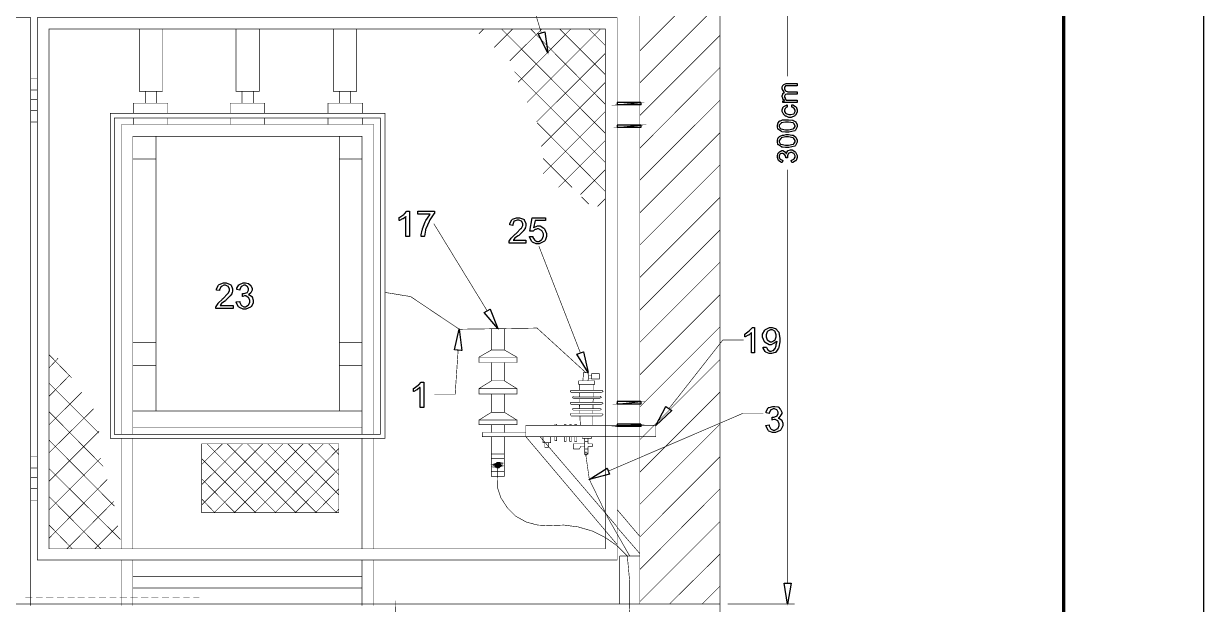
# Model space of a CAD drawing. Header units: metres. Extents: x -593 to 248, y 430 to 1024.
# Drawn here: x 164 to 248.3, y 618.5 to 660 of the extents above; entities that cross this region are included whole.
import ezdxf

# ---------------------------------------------------------------- set-up
doc = ezdxf.new("R2010")
doc.units = ezdxf.units.M
doc.header["$MEASUREMENT"] = 0
for name, color, linetype in [('C00-00-00-BLACK', 7, 'Continuous'), ('C00-7E-FF', 150, 'Continuous'), ('CFF-00-00', 1, 'Continuous'), ('CFF-7E-00', 30, 'Continuous')]:
    doc.layers.add(name, color=color, linetype=linetype)

msp = doc.modelspace()

# ---------------------------------------------------------------- linework, layer by layer
msp.add_line((248.297, 1023.566), (248.297, 429.566))
at = {"lineweight": 100}
msp.add_line((238.297, 1013.566), (238.297, 439.566), dxfattribs=at)
at = {"layer": 'C00-00-00-BLACK', "const_width": 0.0423}
for points in [[(208.031, 618.553), (208.031, 687.223)], [(213.755, 616.899), (213.755, 687.223)], [(208.031, 658.058), (213.755, 663.781)], [(208.031, 655.77), (213.755, 661.492)], [(155.481, 660.431), (164.514, 660.431), (164.514, 618.426)], [(173.931, 659.627), (173.931, 655.177), (172.278, 655.177), (172.278, 659.627)], [(180.845, 659.627), (180.845, 655.177), (179.188, 655.177), (179.188, 659.627)], [(187.797, 659.627), (187.797, 655.177), (186.143, 655.177), (186.143, 659.627)], [(196.537, 659.289), (196.876, 659.627)], [(197.638, 658.312), (198.952, 659.627)], [(205.57, 652.166), (198.148, 659.627)], [(198.74, 657.339), (201.032, 659.627)], [(199.334, 655.812), (203.109, 659.627)], [(199.971, 654.37), (205.231, 659.627)], [(205.57, 654.242), (200.226, 659.627)], [(205.57, 656.362), (202.305, 659.627)], [(205.57, 658.439), (204.382, 659.627)], [(208.031, 653.439), (213.755, 659.162)], [(200.649, 652.974), (205.57, 657.889)], [(208.031, 651.108), (213.755, 656.873)], [(164.514, 656.066), (164.982, 656.066)], [(205.57, 650.089), (199.079, 656.574)], [(200.989, 651.234), (205.57, 655.812)], [(164.514, 655.261), (164.982, 655.261)], [(172.701, 654.328), (172.701, 655.177)], [(173.507, 654.328), (173.507, 655.177)], [(179.614, 654.328), (179.614, 655.177)], [(180.418, 654.328), (180.418, 655.177)], [(186.569, 654.328), (186.569, 655.177)], [(187.374, 654.328), (187.374, 655.177)], [(164.514, 654.584), (164.982, 654.584)], [(171.851, 653.607), (171.851, 654.328), (174.312, 654.328), (174.312, 653.607)], [(178.764, 653.607), (178.764, 654.328), (181.225, 654.328), (181.225, 653.607)], [(185.763, 653.607), (185.763, 654.328), (188.223, 654.328), (188.223, 653.607)], [(208.031, 648.819), (213.755, 654.539)], [(164.514, 653.82), (164.982, 653.82)], [(171.851, 652.804), (171.851, 653.27)], [(174.312, 652.804), (174.312, 653.27)], [(178.764, 652.804), (178.764, 653.27)], [(181.225, 652.804), (181.225, 653.27)], [(185.763, 652.804), (185.763, 653.27)], [(188.223, 652.804), (188.223, 653.27)], [(201.117, 649.285), (205.57, 653.736)], [(164.514, 652.974), (164.982, 652.974)], [(189.028, 630.677), (189.028, 652.804), (171.004, 652.804), (171.004, 630.677)], [(205.57, 648.012), (200.69, 652.931)], [(188.182, 630.677), (188.182, 651.954), (171.809, 651.954), (171.809, 630.677)], [(173.466, 651.954), (173.466, 632.33)], [(186.569, 632.33), (186.569, 651.954)], [(202.217, 648.309), (205.57, 651.657)], [(208.031, 646.488), (213.755, 652.209)], [(173.466, 650.343), (171.809, 650.343)], [(188.182, 650.343), (186.569, 650.343)], [(203.194, 648.309), (201.117, 650.386)], [(208.031, 644.197), (213.755, 649.92)], [(203.789, 647.8), (205.57, 649.581)], [(204.382, 647.124), (203.873, 647.631)], [(205.017, 646.954), (205.57, 647.504)], [(208.031, 641.866), (213.755, 647.588)], [(208.031, 639.535), (213.755, 645.258)], [(208.031, 637.246), (213.755, 642.969)], [(208.031, 634.916), (213.755, 640.639)], [(208.031, 632.627), (213.755, 638.35)], [(173.466, 637.246), (171.809, 637.246)], [(188.182, 637.246), (186.569, 637.246)], [(197.426, 636.696), (196.537, 636.185)], [(199.249, 636.185), (198.36, 636.696)], [(167.441, 634.704), (165.83, 636.357)], [(165.83, 635.423), (166.467, 636.101)], [(173.466, 635.592), (171.809, 635.592)], [(188.182, 635.592), (186.569, 635.592)], [(198.36, 635.805), (198.36, 634.491), (197.426, 634.491), (197.426, 635.805)], [(208.031, 630.295), (213.755, 636.015)], [(208.031, 618.553), (208.031, 635.889)], [(165.83, 633.389), (167.314, 634.916)], [(204, 634.873), (203.959, 634.491)], [(204.339, 634.957), (204.339, 635.085), (204, 635.085), (204, 634.873)], [(204.382, 634.873), (204.339, 634.957)], [(169.394, 630.761), (165.83, 634.323)], [(197.426, 634.491), (196.537, 633.939)], [(199.249, 633.939), (198.36, 634.491)], [(203.704, 633.812), (203.704, 634.235)], [(204, 634.491), (204.339, 634.491), (204.339, 634.577)], [(204.382, 634.661), (204.339, 634.577)], [(204.721, 633.812), (204.721, 634.235)], [(165.83, 631.354), (168.163, 633.685)], [(198.36, 633.558), (198.36, 632.245), (197.426, 632.245), (197.426, 633.558)], [(203.109, 633.812), (203.098, 633.812), (203.067, 633.75), (203.067, 633.728), (203.067, 633.718), (203.098, 633.685), (203.109, 633.685)], [(205.316, 633.812), (203.109, 633.812)], [(203.109, 633.642), (205.316, 633.642)], [(203.278, 633.389), (203.267, 633.389), (203.237, 633.325), (203.237, 633.303), (203.237, 633.294), (203.267, 633.262), (203.278, 633.262)], [(205.188, 633.346), (203.278, 633.346)], [(203.278, 633.219), (205.188, 633.219)], [(203.747, 633.346), (203.704, 633.642)], [(203.747, 632.966), (203.747, 633.219)], [(204.678, 632.966), (204.721, 633.219)], [(204.721, 633.346), (204.721, 633.642)], [(205.188, 633.262), (205.209, 633.262), (205.274, 633.294), (205.274, 633.303), (205.274, 633.325), (205.209, 633.389), (205.188, 633.389)], [(205.316, 633.685), (205.337, 633.685), (205.4, 633.718), (205.4, 633.728), (205.4, 633.75), (205.337, 633.812), (205.316, 633.812)], [(208.031, 627.962), (213.755, 633.685)], [(165.83, 629.362), (169.009, 632.5)], [(169.69, 628.388), (165.83, 632.288)], [(188.182, 632.33), (171.809, 632.33)], [(197.426, 632.245), (196.537, 631.693)], [(199.249, 631.693), (198.36, 632.245)], [(203.109, 632.966), (203.098, 632.966), (203.067, 632.902), (203.067, 632.88), (203.067, 632.871), (203.098, 632.838), (203.109, 632.838)], [(203.109, 632.158), (203.098, 632.158), (203.067, 632.096), (203.067, 632.074), (203.067, 632.064), (203.098, 632.031), (203.109, 632.031)], [(205.316, 632.966), (203.109, 632.966)], [(203.109, 632.796), (205.316, 632.796)], [(205.316, 632.158), (203.109, 632.158)], [(203.278, 632.541), (203.267, 632.541), (203.237, 632.479), (203.237, 632.457), (203.237, 632.448), (203.267, 632.414), (203.278, 632.414)], [(205.188, 632.5), (203.278, 632.5)], [(203.278, 632.373), (205.188, 632.373)], [(203.747, 632.5), (203.704, 632.796)], [(203.747, 632.5), (203.747, 632.796)], [(203.747, 632.158), (203.747, 632.373)], [(204.678, 632.5), (204.678, 632.796)], [(204.678, 632.158), (204.678, 632.373)], [(204.721, 632.5), (204.721, 632.796)], [(205.188, 632.414), (205.209, 632.414), (205.274, 632.448), (205.274, 632.457), (205.274, 632.479), (205.209, 632.541), (205.188, 632.541)], [(205.316, 632.838), (205.337, 632.838), (205.4, 632.871), (205.4, 632.88), (205.4, 632.902), (205.337, 632.966), (205.316, 632.966)], [(205.316, 632.031), (205.337, 632.031), (205.4, 632.064), (205.4, 632.074), (205.4, 632.096), (205.337, 632.158), (205.316, 632.158)], [(197.426, 630.804), (197.426, 631.354)], [(198.36, 631.354), (198.36, 630.804)], [(202.09, 631.312), (202.09, 631.396), (201.963, 631.396), (201.963, 631.312)], [(202.771, 631.312), (202.771, 631.354), (202.643, 631.354), (202.643, 631.312)], [(203.151, 631.312), (203.151, 631.354), (203.025, 631.354), (203.025, 631.312)], [(203.109, 631.989), (205.316, 631.989)], [(203.533, 631.312), (203.533, 631.354), (203.364, 631.354), (203.364, 631.312)], [(203.789, 631.312), (203.747, 631.989)], [(204.678, 631.312), (204.678, 631.989)], [(208.031, 625.673), (213.755, 631.396)], [(165.83, 627.327), (169.394, 630.888)], [(188.182, 631.184), (171.809, 631.184)], [(198.36, 630.507), (198.36, 627.666), (197.426, 627.666), (197.426, 630.507)], [(199.887, 631.312), (199.887, 630.507)], [(199.887, 631.312), (207.223, 631.312)], [(199.887, 630.507), (206.416, 622.792)], [(205.613, 630.507), (199.887, 630.507)], [(201.963, 630.507), (200.479, 630.507)], [(200.905, 630.507), (206.416, 624.062)], [(201.963, 630.507), (201.963, 630.211), (202.09, 630.211), (202.09, 630.507)], [(202.09, 630.507), (202.347, 630.507)], [(202.475, 630.507), (202.643, 630.507)], [(202.643, 630.507), (202.643, 630.165), (202.771, 630.165), (202.771, 630.507)], [(202.771, 630.507), (203.025, 630.507)], [(203.025, 630.507), (203.025, 630.165), (203.151, 630.165), (203.151, 630.507)], [(203.151, 630.507), (203.364, 630.507)], [(203.364, 630.507), (203.364, 630.165), (203.533, 630.165), (203.533, 630.507)], [(203.533, 630.507), (203.574, 630.507)], [(203.916, 630.507), (203.916, 630.381)], [(204.593, 630.381), (204.593, 630.507)], [(207.223, 631.312), (209.174, 631.312), (209.174, 630.507), (205.613, 630.507)], [(170.495, 625.546), (165.83, 630.254)], [(171.004, 630.381), (171.004, 622.495)], [(171.809, 630.381), (171.809, 622.495)], [(176.73, 629.955), (176.73, 629.996)], [(176.73, 628.515), (178.214, 629.996)], [(176.73, 627.073), (179.656, 629.996)], [(176.73, 625.63), (181.098, 629.996)], [(182.03, 625.08), (177.111, 629.996)], [(177.619, 625.08), (182.54, 629.996)], [(183.472, 625.08), (178.553, 629.996)], [(179.06, 625.08), (183.983, 629.996)], [(184.914, 625.08), (179.995, 629.996)], [(180.503, 625.08), (185.424, 629.996)], [(186.356, 625.08), (181.437, 629.996)], [(181.987, 625.08), (186.528, 629.658)], [(186.528, 626.354), (182.879, 629.996)], [(186.528, 627.793), (184.363, 629.996)], [(186.528, 629.234), (185.806, 629.996)], [(188.182, 622.495), (188.182, 630.381)], [(189.028, 622.495), (189.028, 630.381)], [(203.278, 629.828), (203.278, 629.996)], [(203.278, 629.996), (204.086, 629.996)], [(203.278, 629.828), (203.278, 629.616)], [(203.704, 629.616), (203.832, 629.828)], [(203.832, 629.828), (204.086, 629.828)], [(203.916, 630.381), (204.593, 630.381)], [(204.339, 629.996), (204.339, 630.381), (204.086, 630.381), (204.086, 629.277), (204.339, 629.277), (204.339, 629.785)], [(204.086, 630.165), (204.339, 630.165)], [(204.339, 629.996), (204.635, 629.996)], [(204.635, 629.785), (204.339, 629.785)], [(204.635, 629.996), (204.635, 629.785)], [(164.514, 629.066), (164.982, 629.066)], [(165.83, 625.293), (169.52, 628.98)], [(180.587, 625.08), (176.73, 628.938)], [(198.36, 629.277), (197.426, 629.277)], [(198.36, 628.938), (197.426, 628.938)], [(203.278, 629.616), (203.704, 629.616)], [(204.086, 629.616), (204.339, 629.616)], [(208.031, 623.343), (213.755, 629.066)], [(164.514, 628.261), (164.982, 628.261)], [(170.92, 623.173), (165.83, 628.218)], [(183.429, 625.08), (186.528, 628.218)], [(198.36, 628.005), (197.426, 628.005)], [(164.514, 627.58), (164.982, 627.58)], [(165.83, 623.257), (169.986, 627.454)], [(179.103, 625.08), (176.73, 627.496)], [(164.514, 626.818), (164.982, 626.818)], [(184.872, 625.08), (186.528, 626.777)], [(208.031, 621.011), (213.755, 626.777)], [(164.514, 625.969), (164.982, 625.969)], [(169.52, 622.495), (165.83, 626.226)], [(167.102, 622.495), (170.452, 625.886)], [(177.662, 625.08), (176.73, 626.055)], [(186.313, 625.08), (186.528, 625.334)], [(206.416, 625.293), (208.031, 623.384)], [(167.484, 622.495), (165.83, 624.192)], [(169.094, 622.495), (170.751, 624.149)], [(206.416, 624.02), (208.031, 622.156)], [(206.416, 624.02), (208.031, 622.156)], [(208.031, 618.722), (213.755, 624.445)], [(210.149, 618.553), (213.755, 622.115)], [(164.982, 621.689), (206.416, 621.689)], [(171.004, 621.689), (171.004, 618.426)], [(171.809, 621.689), (171.809, 618.426)], [(188.182, 618.426), (188.182, 621.689)], [(189.028, 618.426), (189.028, 621.689)], [(206.588, 621.986), (206.588, 618.553)], [(208.031, 621.986), (206.588, 621.986)], [(207.181, 616.562), (207.307, 618.342), (207.307, 620.165), (207.139, 621.986)], [(171.809, 620.503), (188.182, 620.503)], [(171.809, 619.697), (188.182, 619.697)], [(212.483, 618.553), (213.755, 619.823)], [(164.134, 619.019), (164.641, 619.019)], [(164.899, 619.019), (165.364, 619.019)], [(165.618, 619.019), (166.126, 619.019)], [(166.383, 619.019), (166.89, 619.019)], [(167.145, 619.019), (167.652, 619.019)], [(167.867, 619.019), (168.375, 619.019)], [(168.629, 619.019), (169.139, 619.019)], [(169.394, 619.019), (169.901, 619.019)], [(170.156, 619.019), (170.624, 619.019)], [(170.878, 619.019), (171.386, 619.019)], [(171.64, 619.019), (172.15, 619.019)], [(172.405, 619.019), (172.912, 619.019)], [(173.124, 619.019), (173.635, 619.019)], [(173.889, 619.019), (174.397, 619.019)], [(174.651, 619.019), (175.16, 619.019)], [(175.416, 619.019), (175.881, 619.019)], [(176.135, 619.019), (176.561, 619.019)], [(97.421, 618.553), (213.755, 618.553)], [(206.588, 618.553), (208.031, 618.553)]]:
    msp.add_lwpolyline(points, dxfattribs=at)
for points in [[(206.416, 621.689), (164.982, 621.689), (164.982, 660.431), (206.416, 660.431), (206.416, 621.689)], [(205.57, 622.495), (165.83, 622.495), (165.83, 659.627), (205.57, 659.627), (205.57, 622.495)], [(206.416, 654.201), (208.115, 654.37), (208.115, 654.201), (206.416, 654.201)], [(206.416, 654.37), (206.416, 654.201), (208.115, 654.37), (206.416, 654.37)], [(189.835, 653.607), (170.197, 653.607), (170.197, 630.381), (189.835, 630.381), (189.835, 653.607)], [(170.495, 630.677), (170.495, 653.27), (189.496, 653.27), (189.496, 630.677), (170.495, 630.677)], [(206.416, 652.592), (208.115, 652.761), (208.115, 652.592), (206.416, 652.592)], [(206.416, 652.761), (206.416, 652.592), (208.115, 652.761), (206.416, 652.761)], [(197.426, 636.696), (197.426, 638.22), (198.36, 638.22), (198.36, 636.696), (197.426, 636.696)], [(199.249, 635.805), (196.537, 635.805), (196.537, 636.185), (199.249, 636.185), (199.249, 635.805)], [(204.593, 634.873), (204.382, 634.873), (204.382, 634.661), (204.593, 634.661), (204.593, 634.873)], [(205.147, 634.619), (204.593, 634.619), (204.593, 635), (205.147, 635), (205.147, 634.619)], [(199.249, 633.939), (199.249, 633.558), (196.537, 633.558), (196.537, 633.939), (199.249, 633.939)], [(203.66, 634.235), (204.805, 634.235), (204.805, 634.491), (203.66, 634.491), (203.66, 634.235)], [(206.416, 632.838), (208.115, 633.007), (208.115, 632.838), (206.416, 632.838)], [(206.416, 633.007), (206.416, 632.838), (208.115, 633.007), (206.416, 633.007)], [(196.537, 631.693), (199.249, 631.693), (199.249, 631.354), (196.537, 631.354), (196.537, 631.693)], [(206.416, 631.227), (208.115, 631.396), (208.115, 631.227), (206.416, 631.227)], [(206.416, 631.396), (206.416, 631.227), (208.115, 631.396), (206.416, 631.396)], [(196.79, 630.804), (196.79, 630.507), (199.887, 630.507), (199.887, 630.804), (196.79, 630.804)], [(201.667, 630.507), (201.117, 630.507), (201.117, 630.081), (201.667, 630.081), (201.667, 630.507)], [(186.528, 625.08), (176.73, 625.08), (176.73, 629.996), (186.528, 629.996), (186.528, 625.08)], [(201.498, 630.081), (201.244, 630.081), (201.244, 629.742), (201.498, 629.742), (201.498, 630.081)], [(204.296, 629.277), (204.296, 629.309), (204.201, 629.403), (204.17, 629.403), (204.148, 629.403), (204.086, 629.309), (204.086, 629.277), (204.086, 629.256), (204.148, 629.193), (204.17, 629.193), (204.201, 629.193), (204.296, 629.256), (204.296, 629.277)], [(198.064, 628.557), (197.722, 628.515), (198.064, 628.515), (198.064, 628.557)], [(198.064, 628.472), (197.722, 628.43), (198.064, 628.43), (198.064, 628.472)], [(198.064, 628.43), (197.722, 628.388), (198.064, 628.388), (198.064, 628.43)], [(198.064, 628.515), (197.722, 628.472), (198.064, 628.472), (198.064, 628.515)], [(198.021, 628.6), (197.722, 628.557), (198.064, 628.557), (198.021, 628.6)], [(198.064, 628.388), (197.765, 628.345), (198.021, 628.345), (198.064, 628.388)], [(198.021, 628.641), (197.765, 628.6), (198.021, 628.6), (198.021, 628.641)], [(198.021, 628.345), (197.807, 628.304), (197.978, 628.304), (198.021, 628.345)], [(197.765, 628.6), (198.021, 628.6), (197.722, 628.557), (197.765, 628.6)], [(197.722, 628.388), (198.064, 628.388), (197.765, 628.345), (197.722, 628.388)], [(197.722, 628.472), (197.722, 628.43), (197.849, 628.304), (197.891, 628.304), (197.945, 628.304), (198.106, 628.43), (198.106, 628.472), (198.106, 628.526), (197.945, 628.684), (197.891, 628.684), (197.849, 628.684), (197.722, 628.526), (197.722, 628.472)], [(197.722, 628.557), (198.064, 628.557), (197.722, 628.557)], [(198.064, 628.557), (197.722, 628.557), (197.765, 628.557), (198.064, 628.557)], [(197.722, 628.557), (197.765, 628.557), (198.064, 628.557), (197.722, 628.557)], [(197.722, 628.557), (198.064, 628.557), (197.722, 628.557)], [(197.722, 628.557), (198.064, 628.557), (197.722, 628.515), (197.722, 628.557)], [(197.722, 628.515), (198.064, 628.515), (197.722, 628.515)], [(198.064, 628.515), (197.722, 628.515), (197.765, 628.515), (198.064, 628.515)], [(197.722, 628.515), (198.064, 628.515), (197.722, 628.472), (197.722, 628.515)], [(197.722, 628.472), (198.064, 628.472), (197.722, 628.472)], [(198.064, 628.472), (197.722, 628.472), (197.765, 628.472), (198.064, 628.472)], [(197.722, 628.472), (197.765, 628.472), (198.064, 628.472), (197.722, 628.472)], [(197.722, 628.472), (198.064, 628.472), (197.722, 628.472)], [(197.722, 628.472), (198.064, 628.472), (197.722, 628.43), (197.722, 628.472)], [(197.722, 628.43), (198.064, 628.43), (197.722, 628.43)], [(198.064, 628.43), (197.722, 628.43), (197.765, 628.43), (198.064, 628.43)], [(197.722, 628.43), (198.064, 628.43), (197.722, 628.388), (197.722, 628.43)], [(197.722, 628.388), (198.064, 628.388), (197.722, 628.388)], [(198.064, 628.388), (197.722, 628.388), (197.765, 628.388), (198.064, 628.388)], [(197.722, 628.388), (197.765, 628.388), (198.064, 628.388), (197.722, 628.388)], [(197.722, 628.388), (198.064, 628.388), (197.722, 628.388)], [(197.807, 628.641), (198.021, 628.641), (197.765, 628.6), (197.807, 628.641)], [(197.765, 628.6), (198.021, 628.6), (197.765, 628.6)], [(198.021, 628.6), (197.765, 628.6), (197.807, 628.6), (198.021, 628.6)], [(197.765, 628.6), (197.807, 628.6), (198.021, 628.6), (197.765, 628.6)], [(197.765, 628.6), (198.021, 628.6), (197.765, 628.6)], [(197.765, 628.345), (198.021, 628.345), (197.765, 628.345)], [(198.021, 628.345), (197.765, 628.345), (197.807, 628.345), (198.021, 628.345)], [(197.765, 628.345), (197.807, 628.345), (198.021, 628.345), (197.765, 628.345)], [(197.765, 628.345), (198.021, 628.345), (197.765, 628.345)], [(197.807, 628.345), (198.021, 628.345), (197.765, 628.345), (197.807, 628.345)], [(197.849, 628.641), (197.937, 628.641), (197.807, 628.641), (197.849, 628.641)], [(197.937, 628.641), (197.807, 628.641), (197.978, 628.641), (197.937, 628.641)], [(197.807, 628.641), (197.978, 628.641), (197.807, 628.641)], [(197.978, 628.641), (197.807, 628.641), (197.849, 628.641), (197.978, 628.641)], [(197.807, 628.641), (197.978, 628.641), (197.807, 628.641)], [(197.978, 628.641), (197.807, 628.641), (198.021, 628.641), (197.978, 628.641)], [(197.807, 628.345), (197.849, 628.345), (198.021, 628.345), (197.807, 628.345)], [(197.807, 628.345), (198.021, 628.345), (197.807, 628.304), (197.807, 628.345)], [(197.807, 628.304), (197.978, 628.304), (197.807, 628.304)], [(197.978, 628.304), (197.807, 628.304), (197.849, 628.304), (197.978, 628.304)], [(197.807, 628.304), (197.978, 628.304), (197.849, 628.304), (197.807, 628.304)], [(197.849, 628.641), (197.937, 628.641), (197.849, 628.641)], [(197.937, 628.641), (197.849, 628.641), (197.891, 628.641), (197.937, 628.641)], [(197.849, 628.641), (197.891, 628.641), (197.937, 628.641), (197.849, 628.641)], [(197.849, 628.641), (197.937, 628.641), (197.891, 628.641), (197.849, 628.641)], [(197.978, 628.304), (197.849, 628.304), (197.937, 628.304), (197.978, 628.304)], [(197.849, 628.304), (197.937, 628.304), (197.849, 628.304)], [(197.937, 628.304), (197.849, 628.304), (197.891, 628.304), (197.937, 628.304)], [(197.891, 628.304), (197.937, 628.304), (197.849, 628.304), (197.891, 628.304)], [(197.891, 628.641), (197.937, 628.641), (197.978, 628.641), (197.891, 628.641)], [(197.937, 628.304), (197.891, 628.304), (197.937, 628.304), (197.937, 628.304)], [(197.891, 628.304), (197.937, 628.304), (197.937, 628.304), (197.891, 628.304)], [(190.555, 616.899), (190.639, 616.899), (190.555, 618.385), (190.555, 616.899)]]:
    msp.add_lwpolyline(points, close=True, dxfattribs=at)
at = {"layer": 'C00-00-00-BLACK'}
for points in [[(206.416, 654.37), (206.416, 654.201), (208.115, 654.37), (206.416, 654.37)], [(206.416, 654.201), (208.115, 654.37), (208.115, 654.201), (206.416, 654.201)], [(206.416, 652.761), (206.416, 652.592), (208.115, 652.761), (206.416, 652.761)], [(206.416, 652.592), (208.115, 652.761), (208.115, 652.592), (206.416, 652.592)], [(206.416, 633.007), (206.416, 632.838), (208.115, 633.007), (206.416, 633.007)], [(206.416, 632.838), (208.115, 633.007), (208.115, 632.838), (206.416, 632.838)], [(206.416, 631.396), (206.416, 631.227), (208.115, 631.396), (206.416, 631.396)], [(206.416, 631.227), (208.115, 631.396), (208.115, 631.227), (206.416, 631.227)], [(197.765, 628.6), (198.021, 628.6), (197.722, 628.557), (197.765, 628.6)], [(198.021, 628.6), (197.722, 628.557), (198.064, 628.557), (198.021, 628.6)], [(197.722, 628.557), (198.064, 628.557), (197.722, 628.557)], [(198.064, 628.557), (197.722, 628.557), (197.765, 628.557), (198.064, 628.557)], [(197.722, 628.557), (197.765, 628.557), (198.064, 628.557), (197.722, 628.557)], [(197.722, 628.557), (198.064, 628.557), (197.722, 628.557)], [(197.722, 628.557), (198.064, 628.557), (197.722, 628.515), (197.722, 628.557)], [(198.064, 628.557), (197.722, 628.515), (198.064, 628.515), (198.064, 628.557)], [(197.722, 628.515), (198.064, 628.515), (197.722, 628.515)], [(198.064, 628.515), (197.722, 628.515), (197.765, 628.515), (198.064, 628.515)], [(197.722, 628.515), (198.064, 628.515), (197.722, 628.472), (197.722, 628.515)], [(198.064, 628.515), (197.722, 628.472), (198.064, 628.472), (198.064, 628.515)], [(197.722, 628.472), (198.064, 628.472), (197.722, 628.472)], [(198.064, 628.472), (197.722, 628.472), (197.765, 628.472), (198.064, 628.472)], [(197.722, 628.472), (197.765, 628.472), (198.064, 628.472), (197.722, 628.472)], [(197.722, 628.472), (198.064, 628.472), (197.722, 628.472)], [(197.722, 628.472), (198.064, 628.472), (197.722, 628.43), (197.722, 628.472)], [(198.064, 628.472), (197.722, 628.43), (198.064, 628.43), (198.064, 628.472)], [(197.722, 628.43), (198.064, 628.43), (197.722, 628.43)], [(198.064, 628.43), (197.722, 628.43), (197.765, 628.43), (198.064, 628.43)], [(197.722, 628.43), (198.064, 628.43), (197.722, 628.388), (197.722, 628.43)], [(198.064, 628.43), (197.722, 628.388), (198.064, 628.388), (198.064, 628.43)], [(197.722, 628.388), (198.064, 628.388), (197.722, 628.388)], [(198.064, 628.388), (197.722, 628.388), (197.765, 628.388), (198.064, 628.388)], [(197.722, 628.388), (197.765, 628.388), (198.064, 628.388), (197.722, 628.388)], [(197.722, 628.388), (198.064, 628.388), (197.722, 628.388)], [(197.722, 628.388), (198.064, 628.388), (197.765, 628.345), (197.722, 628.388)], [(197.807, 628.641), (198.021, 628.641), (197.765, 628.6), (197.807, 628.641)], [(198.021, 628.641), (197.765, 628.6), (198.021, 628.6), (198.021, 628.641)], [(197.765, 628.6), (198.021, 628.6), (197.765, 628.6)], [(198.021, 628.6), (197.765, 628.6), (197.807, 628.6), (198.021, 628.6)], [(197.765, 628.6), (197.807, 628.6), (198.021, 628.6), (197.765, 628.6)], [(197.765, 628.6), (198.021, 628.6), (197.765, 628.6)], [(198.064, 628.388), (197.765, 628.345), (198.021, 628.345), (198.064, 628.388)], [(197.765, 628.345), (198.021, 628.345), (197.765, 628.345)], [(198.021, 628.345), (197.765, 628.345), (197.807, 628.345), (198.021, 628.345)], [(197.765, 628.345), (197.807, 628.345), (198.021, 628.345), (197.765, 628.345)], [(197.765, 628.345), (198.021, 628.345), (197.765, 628.345)], [(197.807, 628.345), (198.021, 628.345), (197.765, 628.345), (197.807, 628.345)], [(197.849, 628.641), (197.937, 628.641), (197.807, 628.641), (197.849, 628.641)], [(197.937, 628.641), (197.807, 628.641), (197.978, 628.641), (197.937, 628.641)], [(197.807, 628.641), (197.978, 628.641), (197.807, 628.641)], [(197.978, 628.641), (197.807, 628.641), (197.849, 628.641), (197.978, 628.641)], [(197.807, 628.641), (197.978, 628.641), (197.807, 628.641)], [(197.978, 628.641), (197.807, 628.641), (198.021, 628.641), (197.978, 628.641)], [(197.807, 628.345), (197.849, 628.345), (198.021, 628.345), (197.807, 628.345)], [(197.807, 628.345), (198.021, 628.345), (197.807, 628.304), (197.807, 628.345)], [(198.021, 628.345), (197.807, 628.304), (197.978, 628.304), (198.021, 628.345)], [(197.807, 628.304), (197.978, 628.304), (197.807, 628.304)], [(197.978, 628.304), (197.807, 628.304), (197.849, 628.304), (197.978, 628.304)], [(197.807, 628.304), (197.978, 628.304), (197.849, 628.304), (197.807, 628.304)], [(197.849, 628.641), (197.937, 628.641), (197.849, 628.641)], [(197.937, 628.641), (197.849, 628.641), (197.891, 628.641), (197.937, 628.641)], [(197.849, 628.641), (197.891, 628.641), (197.937, 628.641), (197.849, 628.641)], [(197.849, 628.641), (197.937, 628.641), (197.891, 628.641), (197.849, 628.641)], [(197.978, 628.304), (197.849, 628.304), (197.937, 628.304), (197.978, 628.304)], [(197.849, 628.304), (197.937, 628.304), (197.849, 628.304)], [(197.937, 628.304), (197.849, 628.304), (197.891, 628.304), (197.937, 628.304)], [(197.891, 628.304), (197.937, 628.304), (197.849, 628.304), (197.891, 628.304)], [(197.891, 628.641), (197.937, 628.641), (197.978, 628.641), (197.891, 628.641)], [(197.937, 628.304), (197.891, 628.304), (197.937, 628.304), (197.937, 628.304)], [(197.891, 628.304), (197.937, 628.304), (197.937, 628.304), (197.891, 628.304)]]:
    msp.add_lwpolyline(points, close=True, dxfattribs=at)
at = {"layer": 'C00-7E-FF', "const_width": 0.0423}
for points in [[(218.59, 685.739), (218.59, 656.235)], [(200.989, 659.373), (199.464, 664.331), (197.937, 664.331)], [(218.59, 620.036), (218.59, 649.581)], [(197.129, 639.492), (193.312, 645.724)], [(203.789, 636.484), (200.821, 644.113)], [(210.108, 632.5), (213.967, 637.415), (215.452, 637.415)], [(195.053, 636.696), (194.838, 633.516), (193.354, 633.516)], [(205.782, 628.046), (215.368, 632.158), (216.852, 632.158)], [(214.306, 618.553), (219.098, 618.553)]]:
    msp.add_lwpolyline(points, dxfattribs=at)
for points in [[(201.244, 659.416), (201.455, 657.931), (200.776, 659.289), (201.244, 659.416)], [(197.341, 639.619), (197.891, 638.22), (196.918, 639.366), (197.341, 639.619)], [(194.796, 636.696), (195.137, 638.177), (195.306, 636.653), (194.796, 636.696)], [(204, 636.569), (204.339, 635.085), (203.533, 636.4), (204, 636.569)], [(210.319, 632.373), (209.174, 631.312), (209.895, 632.669), (210.319, 632.373)], [(205.866, 627.835), (204.425, 627.454), (205.697, 628.261), (205.866, 627.835)], [(218.336, 620.036), (218.845, 620.036), (218.59, 618.553), (218.336, 620.036)]]:
    msp.add_lwpolyline(points, close=True, dxfattribs=at)
at = {"layer": 'C00-7E-FF'}
for points in [[(201.244, 659.416), (201.455, 657.931), (200.776, 659.289), (201.244, 659.416)], [(197.341, 639.619), (197.891, 638.22), (196.918, 639.366), (197.341, 639.619)], [(194.796, 636.696), (195.137, 638.177), (195.306, 636.653), (194.796, 636.696)], [(204, 636.569), (204.339, 635.085), (203.533, 636.4), (204, 636.569)], [(210.319, 632.373), (209.174, 631.312), (209.895, 632.669), (210.319, 632.373)], [(205.866, 627.835), (204.425, 627.454), (205.697, 628.261), (205.866, 627.835)], [(218.336, 620.036), (218.845, 620.036), (218.59, 618.553), (218.336, 620.036)]]:
    msp.add_lwpolyline(points, close=True, dxfattribs=at)
at = {"layer": 'CFF-00-00', "const_width": 0.0423}
for points in [[(195.137, 638.177), (191.658, 640.511), (189.835, 640.808)], [(204.17, 635.085), (200.69, 638.262), (195.095, 638.177)], [(204.17, 629.234), (204.425, 627.454), (205.782, 624.657), (207.307, 621.986)], [(197.891, 628.472), (197.849, 626.904), (198.106, 626.139), (198.572, 625.419), (199.165, 624.827), (199.929, 624.404), (200.733, 624.192), (201.54, 624.149)], [(207.139, 621.986), (206.416, 622.708), (205.57, 623.3), (204.635, 623.766), (203.617, 624.062), (202.602, 624.192), (201.54, 624.149)]]:
    msp.add_lwpolyline(points, dxfattribs=at)
at = {"layer": 'CFF-7E-00'}
for points in [[(219.268, 654.37), (218.252, 654.37), (218.252, 654.498), (218.379, 654.498), (218.368, 654.508), (218.261, 654.618), (218.252, 654.627), (218.252, 654.681), (218.209, 654.8), (218.209, 654.838), (218.209, 654.838), (218.252, 654.966), (218.252, 655.007), (218.261, 655.019), (218.348, 655.093), (218.379, 655.093), (218.357, 655.115), (218.209, 655.352), (218.209, 655.431), (218.209, 655.484), (218.282, 655.633), (218.293, 655.643), (218.314, 655.665), (218.489, 655.727), (218.548, 655.727), (219.268, 655.727), (219.268, 655.559), (218.632, 655.559), (218.59, 655.559), (218.494, 655.559), (218.463, 655.559), (218.441, 655.559), (218.388, 655.484), (218.379, 655.473), (218.379, 655.473), (218.379, 655.411), (218.379, 655.389), (218.379, 655.348), (218.409, 655.231), (218.42, 655.22), (218.441, 655.21), (218.616, 655.134), (218.675, 655.134), (219.268, 655.134), (219.268, 654.965), (218.59, 654.965), (218.547, 654.965), (218.43, 654.934), (218.42, 654.923), (218.409, 654.914), (218.379, 654.827), (218.379, 654.797), (218.379, 654.765), (218.409, 654.68), (218.42, 654.668), (218.42, 654.637), (218.494, 654.551), (218.506, 654.539), (218.558, 654.539), (218.676, 654.539), (218.716, 654.539), (219.268, 654.539), (219.268, 654.37)], [(218.886, 654.032), (218.886, 654.201), (218.959, 654.201), (219.16, 654.095), (219.182, 654.073), (219.192, 654.052), (219.268, 653.846), (219.268, 653.777), (219.268, 653.693), (219.161, 653.461), (219.141, 653.439), (219.119, 653.418), (218.848, 653.311), (218.759, 653.311), (218.684, 653.311), (218.483, 653.387), (218.463, 653.397), (218.441, 653.407), (218.303, 653.545), (218.293, 653.566), (218.282, 653.577), (218.209, 653.727), (218.209, 653.777), (218.209, 653.851), (218.282, 654.052), (218.293, 654.073), (218.314, 654.084), (218.515, 654.192), (218.548, 654.201), (218.548, 654.032), (218.515, 654.032), (218.43, 653.957), (218.42, 653.947), (218.409, 653.937), (218.379, 653.817), (218.379, 653.777), (218.379, 653.736), (218.441, 653.618), (218.463, 653.607), (218.472, 653.587), (218.687, 653.523), (218.759, 653.523), (218.832, 653.523), (219.033, 653.556), (219.055, 653.566), (219.065, 653.588), (219.141, 653.73), (219.141, 653.777), (219.141, 653.82), (219.065, 653.937), (219.055, 653.947), (219.044, 653.957), (218.924, 654.032), (218.886, 654.032)], [(218.548, 652.251), (218.452, 652.251), (218.187, 652.283), (218.167, 652.293), (218.144, 652.304), (217.931, 652.442), (217.91, 652.462), (217.899, 652.473), (217.867, 652.658), (217.867, 652.718), (217.867, 652.718), (217.899, 652.878), (217.91, 652.888), (217.91, 652.931), (218.015, 653.048), (218.037, 653.058), (218.091, 653.058), (218.23, 653.133), (218.252, 653.143), (218.325, 653.143), (218.492, 653.143), (218.548, 653.143), (218.653, 653.143), (218.939, 653.111), (218.971, 653.1), (218.992, 653.091), (219.171, 652.984), (219.182, 652.974), (219.203, 652.953), (219.268, 652.778), (219.268, 652.718), (219.268, 652.635), (219.161, 652.4), (219.141, 652.378), (219.108, 652.358), (218.687, 652.251), (218.548, 652.251)], [(218.548, 652.419), (218.664, 652.419), (218.991, 652.495), (219.013, 652.505), (219.033, 652.516), (219.141, 652.669), (219.141, 652.718), (219.141, 652.718), (219.033, 652.878), (219.013, 652.888), (218.991, 652.91), (218.658, 652.974), (218.548, 652.974), (218.442, 652.974), (218.133, 652.91), (218.124, 652.888), (218.102, 652.878), (217.994, 652.758), (217.994, 652.718), (217.994, 652.666), (218.07, 652.516), (218.082, 652.505), (218.103, 652.495), (218.436, 652.419), (218.548, 652.419)], [(218.548, 651.15), (218.452, 651.15), (218.237, 651.193), (218.167, 651.193), (218.144, 651.204), (217.931, 651.341), (217.91, 651.361), (217.899, 651.383), (217.867, 651.558), (217.867, 651.616), (217.867, 651.67), (217.899, 651.806), (217.91, 651.827), (217.91, 651.859), (218.015, 651.944), (218.037, 651.954), (218.048, 651.965), (218.23, 652.03), (218.252, 652.039), (218.325, 652.039), (218.492, 652.082), (218.548, 652.082), (218.653, 652.082), (218.891, 652.039), (218.971, 652.039), (218.992, 652.03), (219.171, 651.892), (219.182, 651.87), (219.203, 651.849), (219.268, 651.675), (219.268, 651.616), (219.268, 651.532), (219.161, 651.299), (219.141, 651.277), (219.108, 651.257), (218.687, 651.15), (218.548, 651.15)], [(218.548, 651.32), (218.664, 651.32), (218.991, 651.394), (219.013, 651.404), (219.033, 651.426), (219.141, 651.569), (219.141, 651.616), (219.141, 651.67), (219.033, 651.806), (219.013, 651.827), (218.991, 651.838), (218.658, 651.912), (218.548, 651.912), (218.442, 651.912), (218.133, 651.838), (218.124, 651.827), (218.102, 651.806), (217.994, 651.664), (217.994, 651.616), (217.994, 651.564), (218.07, 651.426), (218.082, 651.404), (218.103, 651.394), (218.436, 651.32), (218.548, 651.32)], [(218.886, 650.089), (218.845, 650.259), (218.897, 650.259), (219.044, 650.333), (219.055, 650.343), (219.065, 650.354), (219.141, 650.475), (219.141, 650.515), (219.141, 650.569), (219.065, 650.718), (219.055, 650.727), (219.044, 650.738), (218.894, 650.811), (218.845, 650.811), (218.791, 650.811), (218.653, 650.738), (218.632, 650.727), (218.621, 650.718), (218.59, 650.566), (218.59, 650.515), (218.59, 650.515), (218.59, 650.45), (218.59, 650.428), (218.463, 650.428), (218.463, 650.428), (218.463, 650.46), (218.463, 650.47), (218.463, 650.514), (218.388, 650.632), (218.379, 650.642), (218.368, 650.664), (218.248, 650.727), (218.209, 650.727), (218.165, 650.727), (218.048, 650.696), (218.037, 650.684), (218.026, 650.675), (217.994, 650.555), (217.994, 650.515), (217.994, 650.472), (218.026, 650.354), (218.037, 650.343), (218.048, 650.333), (218.201, 650.259), (218.252, 650.259), (218.209, 650.089), (218.144, 650.089), (217.963, 650.206), (217.953, 650.216), (217.931, 650.238), (217.867, 650.446), (217.867, 650.515), (217.867, 650.569), (217.899, 650.707), (217.91, 650.727), (217.91, 650.759), (218.005, 650.854), (218.037, 650.854), (218.048, 650.865), (218.168, 650.938), (218.209, 650.938), (218.251, 650.938), (218.368, 650.865), (218.379, 650.854), (218.41, 650.854), (218.494, 650.738), (218.506, 650.727), (218.506, 650.781), (218.61, 650.918), (218.632, 650.938), (218.642, 650.949), (218.793, 650.981), (218.845, 650.981), (218.918, 650.981), (219.119, 650.876), (219.141, 650.854), (219.161, 650.833), (219.268, 650.595), (219.268, 650.515), (219.268, 650.441), (219.192, 650.238), (219.182, 650.216), (219.16, 650.195), (218.953, 650.089), (218.886, 650.089)], [(191.573, 644.792), (191.317, 644.792), (191.317, 646.233), (191.306, 646.213), (191.125, 646.076), (191.105, 646.065), (191.082, 646.054), (190.872, 645.946), (190.851, 645.935), (190.851, 646.149), (190.883, 646.172), (191.168, 646.382), (191.19, 646.403), (191.222, 646.425), (191.392, 646.606), (191.403, 646.615), (191.573, 646.615), (191.573, 644.792)], [(192.168, 646.4), (192.168, 646.615), (193.354, 646.615), (193.354, 646.446), (193.322, 646.414), (193.036, 645.988), (193.016, 645.935), (192.983, 645.882), (192.74, 645.354), (192.72, 645.301), (192.709, 645.259), (192.644, 644.835), (192.634, 644.792), (192.422, 644.792), (192.422, 644.92), (192.485, 645.248), (192.507, 645.301), (192.517, 645.354), (192.697, 645.852), (192.72, 645.893), (192.751, 645.947), (193.025, 646.359), (193.057, 646.4), (192.168, 646.4)], [(199.887, 644.539), (199.887, 644.323), (198.699, 644.323), (198.699, 644.357), (198.699, 644.43), (198.699, 644.453), (198.708, 644.475), (198.846, 644.687), (198.869, 644.708), (198.878, 644.73), (199.132, 644.973), (199.165, 645.004), (199.217, 645.047), (199.537, 645.364), (199.548, 645.385), (199.568, 645.407), (199.675, 645.58), (199.675, 645.638), (199.675, 645.703), (199.6, 645.872), (199.59, 645.893), (199.568, 645.904), (199.392, 645.977), (199.334, 645.977), (199.26, 645.977), (199.057, 645.904), (199.036, 645.893), (199.026, 645.872), (198.952, 645.666), (198.952, 645.597), (198.74, 645.638), (198.74, 645.735), (198.878, 645.999), (198.91, 646.02), (198.93, 646.042), (199.232, 646.147), (199.334, 646.147), (199.44, 646.147), (199.727, 646.042), (199.76, 646.02), (199.781, 645.999), (199.887, 645.729), (199.887, 645.638), (199.887, 645.586), (199.854, 645.45), (199.844, 645.427), (199.844, 645.375), (199.727, 645.237), (199.717, 645.215), (199.695, 645.194), (199.41, 644.909), (199.378, 644.876), (199.334, 644.845), (199.089, 644.676), (199.079, 644.665), (199.068, 644.656), (199.005, 644.55), (198.995, 644.539), (199.887, 644.539)], [(200.14, 644.792), (200.394, 644.792), (200.394, 644.729), (200.5, 644.56), (200.522, 644.539), (200.532, 644.529), (200.682, 644.453), (200.733, 644.453), (200.807, 644.453), (201.01, 644.559), (201.032, 644.58), (201.053, 644.602), (201.159, 644.84), (201.159, 644.919), (201.159, 644.993), (201.053, 645.194), (201.032, 645.215), (201.01, 645.237), (200.802, 645.342), (200.733, 645.342), (200.69, 645.342), (200.595, 645.301), (200.563, 645.301), (200.541, 645.291), (200.403, 645.185), (200.394, 645.174), (200.183, 645.174), (200.353, 646.147), (201.285, 646.147), (201.285, 645.935), (200.563, 645.935), (200.437, 645.427), (200.468, 645.45), (200.733, 645.554), (200.821, 645.554), (200.916, 645.554), (201.179, 645.407), (201.201, 645.385), (201.233, 645.353), (201.371, 645.028), (201.371, 644.919), (201.371, 644.814), (201.265, 644.527), (201.244, 644.496), (201.212, 644.464), (200.853, 644.281), (200.733, 644.281), (200.638, 644.281), (200.373, 644.39), (200.353, 644.412), (200.321, 644.434), (200.15, 644.751), (200.14, 644.792)], [(178.976, 639.874), (178.976, 639.661), (177.746, 639.661), (177.746, 639.693), (177.746, 639.765), (177.746, 639.788), (177.757, 639.81), (177.896, 640.023), (177.918, 640.043), (177.928, 640.065), (178.183, 640.308), (178.214, 640.34), (178.267, 640.382), (178.585, 640.702), (178.596, 640.723), (178.617, 640.745), (178.723, 640.918), (178.723, 640.976), (178.723, 641.041), (178.647, 641.211), (178.637, 641.231), (178.615, 641.242), (178.442, 641.315), (178.384, 641.315), (178.32, 641.315), (178.14, 641.242), (178.13, 641.231), (178.108, 641.211), (178.002, 641.004), (178.002, 640.935), (177.791, 640.976), (177.791, 641.073), (177.929, 641.337), (177.961, 641.358), (177.982, 641.38), (178.283, 641.485), (178.384, 641.485), (178.489, 641.485), (178.775, 641.38), (178.807, 641.358), (178.828, 641.337), (178.934, 641.067), (178.934, 640.976), (178.934, 640.924), (178.902, 640.788), (178.892, 640.765), (178.892, 640.713), (178.774, 640.575), (178.764, 640.553), (178.742, 640.532), (178.458, 640.245), (178.426, 640.213), (178.384, 640.181), (178.14, 640.012), (178.13, 640.001), (178.119, 639.991), (178.055, 639.885), (178.045, 639.874), (178.976, 639.874)], [(179.188, 640.127), (179.445, 640.17), (179.445, 640.097), (179.55, 639.896), (179.572, 639.874), (179.581, 639.864), (179.733, 639.788), (179.784, 639.788), (179.857, 639.788), (180.058, 639.895), (180.08, 639.915), (180.09, 639.937), (180.164, 640.112), (180.164, 640.17), (180.164, 640.235), (180.09, 640.417), (180.08, 640.426), (180.058, 640.449), (179.883, 640.553), (179.825, 640.553), (179.783, 640.553), (179.665, 640.522), (179.656, 640.511), (179.656, 640.723), (179.656, 640.723), (179.699, 640.723), (179.699, 640.723), (179.772, 640.723), (179.973, 640.798), (179.995, 640.808), (180.004, 640.819), (180.08, 640.969), (180.08, 641.019), (180.08, 641.073), (180.015, 641.221), (179.995, 641.231), (179.984, 641.242), (179.834, 641.315), (179.784, 641.315), (179.73, 641.315), (179.581, 641.242), (179.572, 641.231), (179.55, 641.221), (179.454, 641.009), (179.445, 640.976), (179.233, 641.019), (179.233, 641.104), (179.38, 641.348), (179.402, 641.358), (179.434, 641.38), (179.696, 641.485), (179.784, 641.485), (179.857, 641.485), (180.058, 641.453), (180.08, 641.442), (180.101, 641.432), (180.239, 641.294), (180.25, 641.273), (180.26, 641.252), (180.334, 641.078), (180.334, 641.019), (180.334, 640.967), (180.26, 640.819), (180.25, 640.808), (180.239, 640.788), (180.101, 640.65), (180.08, 640.639), (180.143, 640.639), (180.312, 640.522), (180.334, 640.511), (180.343, 640.49), (180.418, 640.25), (180.418, 640.17), (180.418, 640.075), (180.281, 639.81), (180.25, 639.788), (180.216, 639.757), (179.892, 639.619), (179.784, 639.619), (179.687, 639.619), (179.423, 639.726), (179.402, 639.747), (179.371, 639.779), (179.2, 640.086), (179.188, 640.127)], [(216.214, 636.484), (216.003, 636.484), (216.003, 637.924), (215.992, 637.914), (215.811, 637.765), (215.791, 637.754), (215.769, 637.745), (215.558, 637.639), (215.537, 637.628), (215.537, 637.838), (215.569, 637.861), (215.853, 638.073), (215.875, 638.093), (215.895, 638.116), (216.076, 638.294), (216.087, 638.304), (216.214, 638.304), (216.214, 636.484)], [(216.852, 636.907), (217.063, 636.907), (217.072, 636.886), (217.169, 636.707), (217.191, 636.696), (217.2, 636.687), (217.319, 636.611), (217.359, 636.611), (217.411, 636.611), (217.531, 636.653), (217.571, 636.653), (217.581, 636.664), (217.687, 636.77), (217.698, 636.78), (217.708, 636.802), (217.772, 637.003), (217.783, 637.035), (217.783, 637.099), (217.825, 637.242), (217.825, 637.289), (217.825, 637.289), (217.825, 637.331), (217.825, 637.331), (217.814, 637.311), (217.635, 637.173), (217.614, 637.162), (217.592, 637.152), (217.417, 637.076), (217.359, 637.076), (217.264, 637.076), (216.999, 637.225), (216.979, 637.246), (216.947, 637.278), (216.809, 637.604), (216.809, 637.712), (216.809, 637.818), (216.957, 638.114), (216.979, 638.135), (217.01, 638.166), (217.304, 638.304), (217.402, 638.304), (217.486, 638.304), (217.709, 638.242), (217.741, 638.22), (217.761, 638.21), (217.942, 637.987), (217.953, 637.965), (217.963, 637.934), (218.037, 637.545), (218.037, 637.415), (218.037, 637.279), (217.963, 636.897), (217.953, 636.866), (217.942, 636.834), (217.761, 636.549), (217.741, 636.527), (217.709, 636.517), (217.446, 636.442), (217.359, 636.442), (217.273, 636.442), (217.042, 636.549), (217.021, 636.569), (216.999, 636.591), (216.852, 636.828), (216.852, 636.907)], [(217.783, 637.712), (217.783, 637.786), (217.708, 637.987), (217.698, 638.008), (217.676, 638.03), (217.502, 638.135), (217.444, 638.135), (217.37, 638.135), (217.169, 638.03), (217.148, 638.008), (217.137, 637.987), (217.063, 637.78), (217.063, 637.712), (217.063, 637.639), (217.137, 637.426), (217.148, 637.415), (217.169, 637.395), (217.342, 637.289), (217.402, 637.289), (217.475, 637.289), (217.676, 637.395), (217.698, 637.415), (217.708, 637.426), (217.783, 637.641), (217.783, 637.712)], [(192.592, 632.584), (192.335, 632.584), (192.335, 634.027), (192.324, 634.006), (192.145, 633.869), (192.124, 633.857), (192.102, 633.846), (191.89, 633.739), (191.869, 633.728), (191.869, 633.942), (191.901, 633.963), (192.186, 634.174), (192.208, 634.195), (192.24, 634.217), (192.411, 634.398), (192.422, 634.407), (192.592, 634.407), (192.592, 632.584)], [(217.021, 631.312), (217.275, 631.354), (217.275, 631.281), (217.379, 631.079), (217.402, 631.057), (217.411, 631.047), (217.563, 630.973), (217.614, 630.973), (217.687, 630.973), (217.888, 631.079), (217.91, 631.1), (217.92, 631.122), (217.994, 631.296), (217.994, 631.354), (217.994, 631.418), (217.92, 631.599), (217.91, 631.608), (217.888, 631.63), (217.714, 631.735), (217.656, 631.735), (217.656, 631.735), (217.497, 631.704), (217.487, 631.693), (217.487, 631.905), (217.487, 631.905), (217.528, 631.905), (217.528, 631.905), (217.601, 631.905), (217.802, 631.979), (217.825, 631.989), (217.834, 632), (217.91, 632.151), (217.91, 632.201), (217.91, 632.255), (217.846, 632.405), (217.825, 632.414), (217.814, 632.426), (217.663, 632.5), (217.614, 632.5), (217.56, 632.5), (217.411, 632.426), (217.402, 632.414), (217.379, 632.405), (217.285, 632.191), (217.275, 632.158), (217.063, 632.201), (217.063, 632.297), (217.21, 632.563), (217.232, 632.584), (217.264, 632.595), (217.526, 632.669), (217.614, 632.669), (217.687, 632.669), (217.888, 632.638), (217.91, 632.627), (217.931, 632.617), (218.07, 632.479), (218.082, 632.457), (218.092, 632.437), (218.167, 632.26), (218.167, 632.201), (218.167, 632.149), (218.092, 632.011), (218.082, 631.989), (218.07, 631.968), (217.931, 631.83), (217.91, 631.819), (217.974, 631.819), (218.144, 631.704), (218.167, 631.693), (218.176, 631.672), (218.252, 631.465), (218.252, 631.396), (218.252, 631.291), (218.114, 630.995), (218.082, 630.973), (218.049, 630.942), (217.723, 630.804), (217.614, 630.804), (217.517, 630.804), (217.253, 630.91), (217.232, 630.93), (217.2, 630.962), (217.031, 631.281), (217.021, 631.312)]]:
    msp.add_lwpolyline(points, close=True, dxfattribs=at)

doc.saveas('drawing.dxf')
